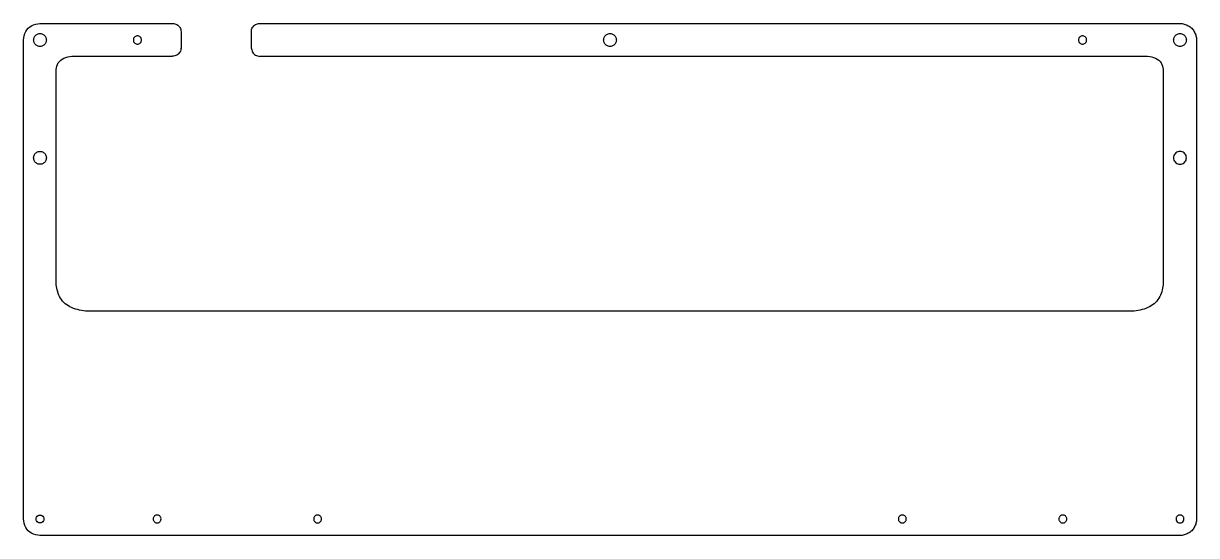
# Model space of a CAD drawing. Header units: millimetres. Extents: x 96 to 380, y 90 to 213.
import ezdxf

# ---------------------------------------------------------------- set-up
doc = ezdxf.new("R2010")
doc.units = ezdxf.units.MM
doc.layers.add('Layer_1', color=7, linetype='CONTINUOUS')

msp = doc.modelspace()

# ---------------------------------------------------------------- linework, layer by layer
at = {"layer": 'Layer_1', "color": 3}
for p, q in [((100.28594, 213.498633), (132.41032, 213.498633)), ((153.4103, 213.498633), (376.03574, 213.498633)), ((134.41031, 211.498383), (134.41031, 207.452903)), ((151.41032, 207.452903), (151.41032, 211.498383)), ((96.306093, 93.67337), (96.306093, 209.498373)), ((101.84944, 209.498553), (101.84944, 209.498553)), ((124.85161, 209.498553), (124.85161, 209.498553)), ((239.72438, 209.498553), (239.72438, 209.498553)), ((353.45161, 209.498553), (353.45161, 209.498553)), ((377.59946, 209.498553), (377.59946, 209.498553)), ((380.01559, 209.498373), (380.01559, 93.67337)), ((107.977426, 205.557118), (119.342821, 205.557118)), ((119.342821, 205.557118), (132.342321, 205.557118)), ((153.439013, 205.557118), (368.210552, 205.557118)), ((104.199427, 150.332476), (104.199427, 202.338447)), ((371.941645, 202.339408), (371.941645, 150.333436)), ((101.84389, 181.00354), (101.84389, 181.00354)), ((377.59392, 181.00354), (377.59392, 181.00354)), ((364.435725, 143.897722), (111.752253, 143.897722)), ((101.23584, 93.67355), (101.23584, 93.67355)), ((129.57334, 93.67355), (129.57334, 93.67355)), ((168.38558, 93.67355), (168.38558, 93.67355)), ((309.82289, 93.67355), (309.82289, 93.67355)), ((348.64834, 93.67355), (348.64834, 93.67355)), ((376.98584, 93.67355), (376.98584, 93.67355)), ((376.03574, 89.67364), (100.28594, 89.67364))]:
    msp.add_line(p, q, dxfattribs=at)
for points, knots in [([(96.285847, 209.498553), (96.395867, 210.199456), (96.612645, 211.580472), (98.203921, 213.171751), (99.584938, 213.388531), (100.28584, 213.498553)], [0, 0, 0, 0, 2.091434, 4.120837, 6.212271, 6.212271, 6.212271, 6.212271]), ([(132.41024, 213.498553), (132.585267, 213.48522), (132.933873, 213.458666), (133.421556, 213.248814), (133.84124, 212.929545), (134.160506, 212.509861), (134.370355, 212.022176), (134.396908, 211.67357), (134.41024, 211.498543)], [0, 0, 0, 0, 0.523551, 1.04277, 1.566322, 2.089873, 2.609092, 3.132643, 3.132643, 3.132643, 3.132643]), ([(151.41024, 211.498543), (151.423572, 211.67357), (151.450125, 212.022176), (151.659974, 212.509861), (151.97924, 212.929545), (152.398924, 213.248814), (152.886607, 213.458666), (153.235213, 213.48522), (153.41024, 213.498553)], [0, 0, 0, 0, 0.523551, 1.04277, 1.566322, 2.089873, 2.609092, 3.132643, 3.132643, 3.132643, 3.132643]), ([(376.03584, 213.498553), (376.385893, 213.471888), (377.083102, 213.418779), (378.058467, 212.999078), (378.897832, 212.360545), (379.536365, 211.52118), (379.956066, 210.545815), (380.009175, 209.848606), (380.03584, 209.498553)], [0, 0, 0, 0, 1.0471, 2.085534, 3.132633, 4.179733, 5.218167, 6.265267, 6.265267, 6.265267, 6.265267]), ([(98.722244, 209.498553), (98.765753, 209.774204), (98.851443, 210.317097), (99.472888, 210.914716), (100.285842, 211.136303), (101.098796, 210.914716), (101.720241, 210.317097), (101.805931, 209.774204), (101.84944, 209.498553)], [0, 0, 0, 0, 0.817941, 1.61093, 2.427314, 3.243699, 4.036688, 4.854629, 4.854629, 4.854629, 4.854629]), ([(124.85161, 209.498553), (124.839772, 209.382717), (124.816266, 209.152704), (124.633899, 208.848738), (124.366881, 208.622747), (124.036231, 208.502889), (123.685373, 208.502889), (123.355186, 208.622747), (123.086319, 208.848738), (122.910822, 209.152704), (122.849547, 209.498553), (122.910822, 209.844402), (123.086319, 210.148368), (123.355186, 210.374359), (123.685373, 210.494217), (124.036231, 210.494217), (124.366881, 210.374359), (124.633899, 210.148368), (124.816266, 209.844402), (124.839772, 209.614389), (124.85161, 209.498553)], [0, 0, 0, 0, 0.345743, 0.686538, 1.032282, 1.378025, 1.71882, 2.064563, 2.410306, 2.751102, 3.096845, 3.442588, 3.783383, 4.129127, 4.47487, 4.815665, 5.161408, 5.507151, 5.847946, 6.19369, 6.19369, 6.19369, 6.19369]), ([(236.5973, 209.498553), (236.640605, 209.774182), (236.725908, 210.317128), (237.347569, 210.914825), (238.16084, 211.136378), (238.974111, 210.914825), (239.595772, 210.317128), (239.681075, 209.774182), (239.72438, 209.498553)], [0, 0, 0, 0, 0.817731, 1.610804, 2.427625, 3.244445, 4.037519, 4.85525, 4.85525, 4.85525, 4.85525]), ([(353.45161, 209.498553), (353.439772, 209.382717), (353.416266, 209.152704), (353.233899, 208.848738), (352.966881, 208.622747), (352.636231, 208.502889), (352.285373, 208.502889), (351.955186, 208.622747), (351.686319, 208.848738), (351.510822, 209.152704), (351.449547, 209.498553), (351.510822, 209.844402), (351.686319, 210.148368), (351.955186, 210.374359), (352.285373, 210.494217), (352.636231, 210.494217), (352.966881, 210.374359), (353.233899, 210.148368), (353.416266, 209.844402), (353.439772, 209.614389), (353.45161, 209.498553)], [0, 0, 0, 0, 0.345743, 0.686538, 1.032282, 1.378025, 1.71882, 2.064563, 2.410306, 2.751102, 3.096845, 3.442588, 3.783383, 4.129127, 4.47487, 4.815665, 5.161408, 5.507151, 5.847946, 6.19369, 6.19369, 6.19369, 6.19369]), ([(374.47222, 209.498553), (374.515509, 209.773908), (374.600806, 210.316463), (375.22267, 210.91344), (376.03584, 211.134621), (376.84901, 210.91344), (377.470874, 210.316463), (377.556171, 209.773908), (377.59946, 209.498553)], [0, 0, 0, 0, 0.816887, 1.609578, 2.426464, 3.24335, 4.036042, 4.852928, 4.852928, 4.852928, 4.852928]), ([(101.84944, 209.498553), (101.805931, 209.222902), (101.720241, 208.680009), (101.098796, 208.08239), (100.285842, 207.860803), (99.472888, 208.08239), (98.851443, 208.680009), (98.765753, 209.222902), (98.722244, 209.498553)], [0, 0, 0, 0, 0.817941, 1.61093, 2.427314, 3.243699, 4.036688, 4.854629, 4.854629, 4.854629, 4.854629]), ([(134.41298, 207.632133), (134.355933, 207.268716), (134.243531, 206.552661), (133.418453, 205.727587), (132.702397, 205.615188), (132.33898, 205.558143)], [0, 0, 0, 0, 1.084407, 2.13665, 3.221057, 3.221057, 3.221057, 3.221057]), ([(151.39587, 207.624113), (151.452917, 207.260696), (151.565319, 206.544641), (152.390397, 205.719567), (153.106453, 205.607168), (153.46987, 205.550123)], [0, 0, 0, 0, 1.084407, 2.13665, 3.221057, 3.221057, 3.221057, 3.221057]), ([(239.72438, 209.498553), (239.681075, 209.222924), (239.595772, 208.679978), (238.974111, 208.082281), (238.16084, 207.860728), (237.347569, 208.082281), (236.725908, 208.679978), (236.640605, 209.222924), (236.5973, 209.498553)], [0, 0, 0, 0, 0.817731, 1.610804, 2.427625, 3.244445, 4.037519, 4.85525, 4.85525, 4.85525, 4.85525]), ([(377.59946, 209.498553), (377.556171, 209.223198), (377.470874, 208.680643), (376.84901, 208.083666), (376.03584, 207.862485), (375.22267, 208.083666), (374.600806, 208.680643), (374.515509, 209.223198), (374.47222, 209.498553)], [0, 0, 0, 0, 0.816887, 1.609578, 2.426464, 3.24335, 4.036042, 4.852928, 4.852928, 4.852928, 4.852928]), ([(104.202422, 202.339445), (104.313914, 202.910864), (104.54185, 204.079073), (106.078281, 205.313968), (107.324759, 205.473522), (107.977336, 205.557054)], [0, 0, 0, 0, 1.703808, 3.483266, 5.438527, 5.438527, 5.438527, 5.438527]), ([(368.210641, 205.557054), (368.863218, 205.473522), (370.109696, 205.313968), (371.646127, 204.079073), (371.874063, 202.910864), (371.985556, 202.339445)], [0, 0, 0, 0, 1.955261, 3.734719, 5.438527, 5.438527, 5.438527, 5.438527]), ([(98.727798, 181.00354), (98.771065, 181.278242), (98.856284, 181.819292), (99.475606, 182.414926), (100.285844, 182.635762), (101.096082, 182.414926), (101.715404, 181.819292), (101.800623, 181.278242), (101.84389, 181.00354)], [0, 0, 0, 0, 0.815067, 1.605343, 2.419031, 3.232718, 4.022994, 4.838061, 4.838061, 4.838061, 4.838061]), ([(377.59392, 181.00354), (377.575304, 180.821378), (377.538339, 180.45966), (377.251548, 179.981644), (376.831638, 179.626252), (376.311659, 179.437764), (375.759902, 179.437764), (375.240651, 179.626252), (374.817833, 179.981644), (374.541846, 180.45966), (374.445486, 181.00354), (374.541846, 181.54742), (374.817833, 182.025436), (375.240651, 182.380828), (375.759902, 182.569316), (376.311659, 182.569316), (376.831638, 182.380828), (377.251548, 182.025436), (377.538339, 181.54742), (377.575304, 181.185702), (377.59392, 181.00354)], [0, 0, 0, 0, 0.543714, 1.079647, 1.623361, 2.167075, 2.703008, 3.246722, 3.790436, 4.326369, 4.870083, 5.413797, 5.94973, 6.493444, 7.037158, 7.573091, 8.116805, 8.660519, 9.196451, 9.740166, 9.740166, 9.740166, 9.740166]), ([(101.84389, 181.00354), (101.800623, 180.728838), (101.715404, 180.187788), (101.096082, 179.592154), (100.285844, 179.371318), (99.475606, 179.592154), (98.856284, 180.187788), (98.771065, 180.728838), (98.727798, 181.00354)], [0, 0, 0, 0, 0.815067, 1.605343, 2.419031, 3.232718, 4.022994, 4.838061, 4.838061, 4.838061, 4.838061]), ([(111.752253, 143.897722), (110.4471, 144.064786), (107.954144, 144.383892), (104.881282, 146.853681), (104.425408, 149.190099), (104.202422, 150.332936)], [0, 0, 0, 0, 3.910521, 7.469436, 10.877051, 10.877051, 10.877051, 10.877051]), ([(371.985556, 150.332936), (371.762569, 149.190099), (371.306695, 146.853681), (368.233833, 144.383892), (365.740877, 144.064786), (364.435725, 143.897722)], [0, 0, 0, 0, 3.407615, 6.96653, 10.877051, 10.877051, 10.877051, 10.877051]), ([(100.28584, 89.67355), (99.584938, 89.783572), (98.203921, 90.000352), (96.612645, 91.591631), (96.395867, 92.972647), (96.285847, 93.67355)], [0, 0, 0, 0, 2.091434, 4.120837, 6.212271, 6.212271, 6.212271, 6.212271]), ([(99.335845, 93.67355), (99.362308, 93.840681), (99.414452, 94.169999), (99.792172, 94.53216), (100.285842, 94.666332), (100.779513, 94.53216), (101.157233, 94.169999), (101.209377, 93.840681), (101.23584, 93.67355)], [0, 0, 0, 0, 0.495926, 0.977183, 1.473109, 1.969035, 2.450292, 2.946218, 2.946218, 2.946218, 2.946218]), ([(101.23584, 93.67355), (101.209377, 93.506419), (101.157233, 93.177101), (100.779513, 92.81494), (100.285842, 92.680768), (99.792172, 92.81494), (99.414452, 93.177101), (99.362308, 93.506419), (99.335845, 93.67355)], [0, 0, 0, 0, 0.495926, 0.977183, 1.473109, 1.969035, 2.450292, 2.946218, 2.946218, 2.946218, 2.946218]), ([(129.57334, 93.67355), (129.561989, 93.562481), (129.539451, 93.341933), (129.364587, 93.050475), (129.108558, 92.833784), (128.791514, 92.718858), (128.455094, 92.718858), (128.138493, 92.833784), (127.880691, 93.050475), (127.712415, 93.341933), (127.653662, 93.67355), (127.712415, 94.005167), (127.880691, 94.296625), (128.138493, 94.513316), (128.455094, 94.628242), (128.791514, 94.628242), (129.108558, 94.513316), (129.364587, 94.296625), (129.539451, 94.005167), (129.561989, 93.784619), (129.57334, 93.67355)], [0, 0, 0, 0, 0.331516, 0.658287, 0.989803, 1.321319, 1.648091, 1.979606, 2.311122, 2.637894, 2.96941, 3.300926, 3.627697, 3.959213, 4.290729, 4.6175, 4.949016, 5.280532, 5.607303, 5.938819, 5.938819, 5.938819, 5.938819]), ([(168.38558, 93.67355), (168.374229, 93.562481), (168.351691, 93.341933), (168.176827, 93.050475), (167.920798, 92.833784), (167.603754, 92.718858), (167.267334, 92.718858), (166.950733, 92.833784), (166.692931, 93.050475), (166.524655, 93.341933), (166.465902, 93.67355), (166.524655, 94.005167), (166.692931, 94.296625), (166.950733, 94.513316), (167.267334, 94.628242), (167.603754, 94.628242), (167.920798, 94.513316), (168.176827, 94.296625), (168.351691, 94.005167), (168.374229, 93.784619), (168.38558, 93.67355)], [0, 0, 0, 0, 0.331516, 0.658287, 0.989803, 1.321319, 1.648091, 1.979606, 2.311122, 2.637894, 2.96941, 3.300926, 3.627697, 3.959213, 4.290729, 4.6175, 4.949016, 5.280532, 5.607303, 5.938819, 5.938819, 5.938819, 5.938819]), ([(309.82289, 93.67355), (309.811539, 93.562481), (309.789001, 93.341933), (309.614137, 93.050475), (309.358108, 92.833784), (309.041064, 92.718858), (308.704644, 92.718858), (308.388043, 92.833784), (308.130241, 93.050475), (307.961965, 93.341933), (307.903212, 93.67355), (307.961965, 94.005167), (308.130241, 94.296625), (308.388043, 94.513316), (308.704644, 94.628242), (309.041064, 94.628242), (309.358108, 94.513316), (309.614137, 94.296625), (309.789001, 94.005167), (309.811539, 93.784619), (309.82289, 93.67355)], [0, 0, 0, 0, 0.331516, 0.658287, 0.989803, 1.321319, 1.648091, 1.979606, 2.311122, 2.637894, 2.96941, 3.300926, 3.627697, 3.959213, 4.290729, 4.6175, 4.949016, 5.280532, 5.607303, 5.938819, 5.938819, 5.938819, 5.938819]), ([(348.64834, 93.67355), (348.636989, 93.562481), (348.614451, 93.341933), (348.439587, 93.050475), (348.183558, 92.833784), (347.866514, 92.718858), (347.530094, 92.718858), (347.213493, 92.833784), (346.955691, 93.050475), (346.787415, 93.341933), (346.728662, 93.67355), (346.787415, 94.005167), (346.955691, 94.296625), (347.213493, 94.513316), (347.530094, 94.628242), (347.866514, 94.628242), (348.183558, 94.513316), (348.439587, 94.296625), (348.614451, 94.005167), (348.636989, 93.784619), (348.64834, 93.67355)], [0, 0, 0, 0, 0.331516, 0.658287, 0.989803, 1.321319, 1.648091, 1.979606, 2.311122, 2.637894, 2.96941, 3.300926, 3.627697, 3.959213, 4.290729, 4.6175, 4.949016, 5.280532, 5.607303, 5.938819, 5.938819, 5.938819, 5.938819]), ([(376.98584, 93.67355), (376.959729, 93.50608), (376.908282, 93.176108), (376.530074, 92.812843), (376.036703, 92.678213), (375.538206, 92.812915), (375.175072, 93.175826), (375.055977, 93.618793), (375.124998, 94.005039), (375.293169, 94.29666), (375.550999, 94.513307), (375.867592, 94.628245), (376.204014, 94.628242), (376.521058, 94.513317), (376.777087, 94.296625), (376.951951, 94.005167), (376.974489, 93.784619), (376.98584, 93.67355)], [0, 0, 0, 0, 0.496716, 0.9787, 1.475416, 1.972132, 2.454116, 2.950832, 3.282348, 3.609119, 3.940635, 4.272151, 4.598922, 4.930438, 5.261954, 5.588725, 5.920241, 5.920241, 5.920241, 5.920241]), ([(380.03584, 93.67355), (380.009175, 93.323497), (379.956066, 92.626288), (379.536365, 91.650923), (378.897832, 90.811558), (378.058467, 90.173025), (377.083102, 89.753324), (376.385893, 89.700215), (376.03584, 89.67355)], [0, 0, 0, 0, 1.0471, 2.085534, 3.132633, 4.179733, 5.218167, 6.265267, 6.265267, 6.265267, 6.265267])]:
    msp.add_open_spline(points, degree=3, knots=knots, dxfattribs=at)

doc.saveas('drawing.dxf')
